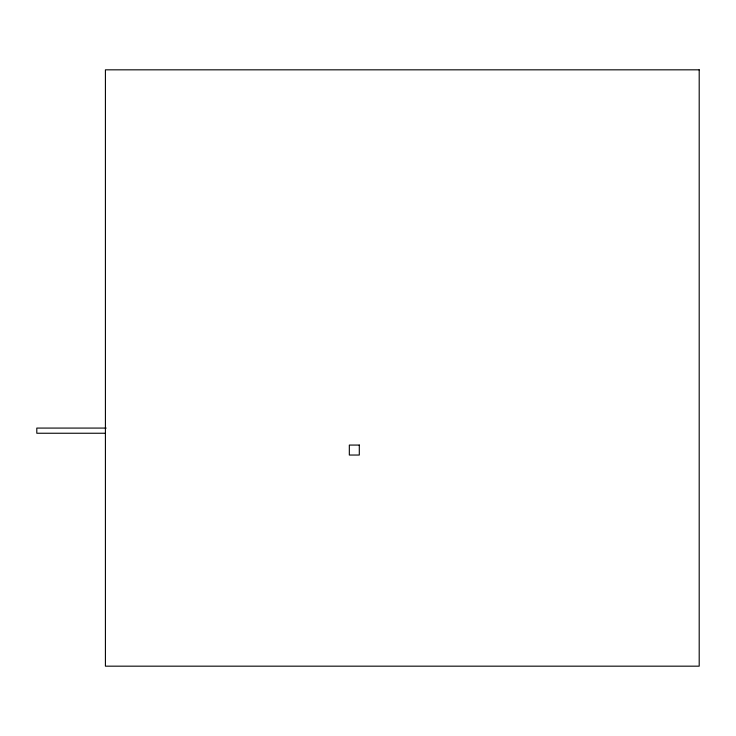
<?xml version="1.0" encoding="UTF-8"?>
<svg xmlns="http://www.w3.org/2000/svg" width="736" height="736" viewBox="0 0 736 736"><rect width="100%" height="100%" fill="white"/><g stroke="black" fill="none" stroke-linecap="round" stroke-linejoin="round"><path stroke-width="1.1" d="M106.177 428.076L36.8 428.076L36.8 433.246L105.45 433.246M699.2 69.828L105.414 69.828L105.414 666.172L699.2 666.172L699.2 69.828M359.297 445.068L349.324 445.068L349.324 455.041L359.297 455.041L359.297 445.068"/></g></svg>
